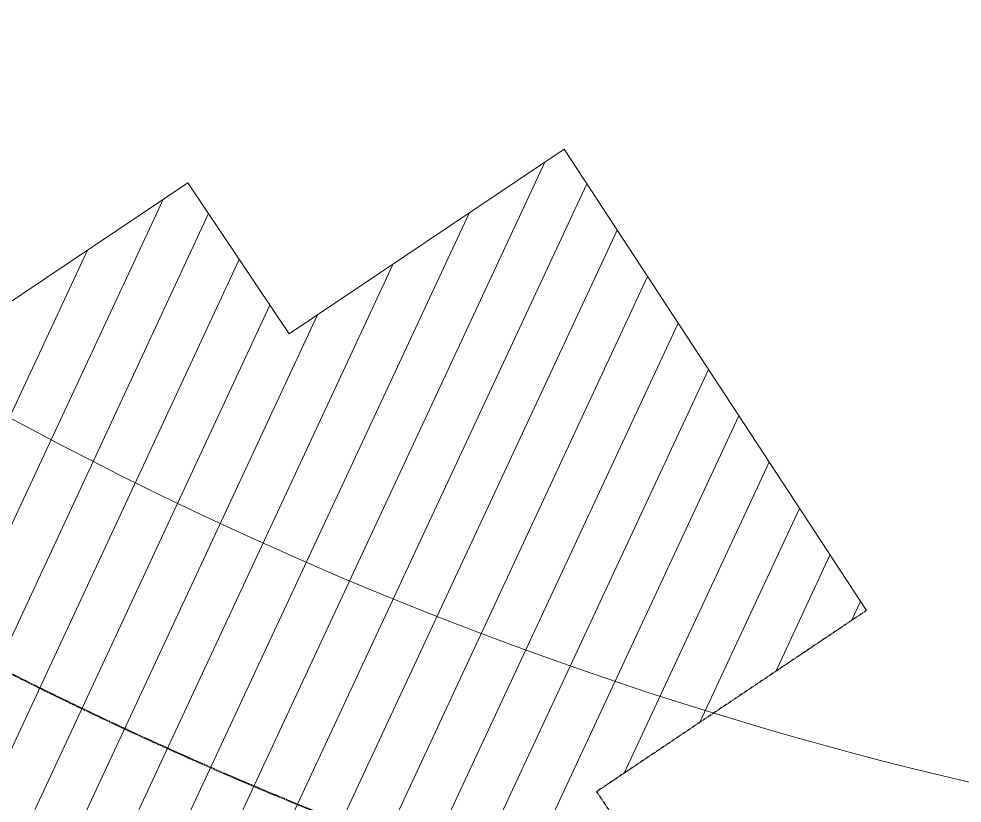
# Model space of a CAD drawing. Header units: inches. Extents: x 86328 to 235202, y 68629 to 184293.
# Drawn here: x 126676 to 139176, y 142143 to 152535 of the extents above; entities that cross this region are included whole.
import ezdxf

# ---------------------------------------------------------------- set-up
doc = ezdxf.new("R2010")
doc.units = ezdxf.units.IN
doc.header["$MEASUREMENT"] = 0
for name, pattern in [('CENTER', [2, 1.25, -0.25, 0.25, -0.25]), ('CENTER2', [1.125, 0.75, -0.125, 0.125, -0.125]), ('PHANTOM2', [1.25, 0.625, -0.125, 0.125, -0.125, 0.125, -0.125])]:
    doc.linetypes.add(name, pattern=pattern)
doc.layers.add('1', color=1, linetype='CENTER')
doc.layers.add('DIM', color=251, linetype='Continuous', lineweight=0)
doc.styles.get("Standard").update_dxf_attribs({"font": 'arial.ttf'})
doc.linetypes.add('FENCE_LINE', pattern='A,0.5,-0.1,["X",Standard,S=0.1,R=0,X=-0.02,Y=-0.05],-0.1', length=0.7)

msp = doc.modelspace()

# ---------------------------------------------------------------- linework, layer by layer
at = {"layer": '1', "color": 8, "linetype": 'PHANTOM2', "ltscale": 20}
for p, q in [((137907, 144695), (134332, 142295)), ((134332, 142295), (135638, 140349))]:
    msp.add_line(p, q, dxfattribs=at)
at = {"layer": 'DIM', "color": 8, "linetype": 'Continuous'}
for p, q in [((130259, 148362), (133902, 150808)), ((133902, 150808), (137907, 144695)), ((125768, 133741), (133646, 150636)), ((116743, 142211), (128917, 150361)), ((126770, 134413), (134202, 150350)), ((128917, 150361), (130259, 148362)), ((121551, 135050), (128588, 150141)), ((121957, 134443), (129190, 149954)), ((124765, 133070), (132642, 149962)), ((127773, 135084), (134605, 149735)), ((121144, 135656), (127585, 149470)), ((122364, 133837), (129597, 149348)), ((123763, 132399), (131638, 149288)), ((128776, 135755), (135008, 149120)), ((122771, 133231), (130004, 148742)), ((123178, 132625), (130634, 148614)), ((129778, 136426), (135411, 148505)), ((130781, 137097), (135813, 147890)), ((131783, 137768), (136216, 147275)), ((134698, 142541), (136619, 146660)), ((135702, 143214), (137022, 146045)), ((136706, 143888), (137425, 145430)), ((137710, 144562), (137828, 144815))]:
    msp.add_line(p, q, dxfattribs=at)
msp.add_arc((150908, 192188), 51111, 236.5614, 351.1141, dxfattribs=at)
at = {"layer": 'DIM', "color": 8, "linetype": 'FENCE_LINE', "ltscale": 25}
msp.add_arc((150908, 192188), 54111, 255.1469, 351.1141, dxfattribs=at)
at = {"layer": 'DIM', "color": 8, "linetype": 'CENTER2', "lineweight": 35, "ltscale": 30}
msp.add_arc((150908, 192188), 54111, 237.9393, 255.1469, dxfattribs=at)

doc.saveas('drawing.dxf')
